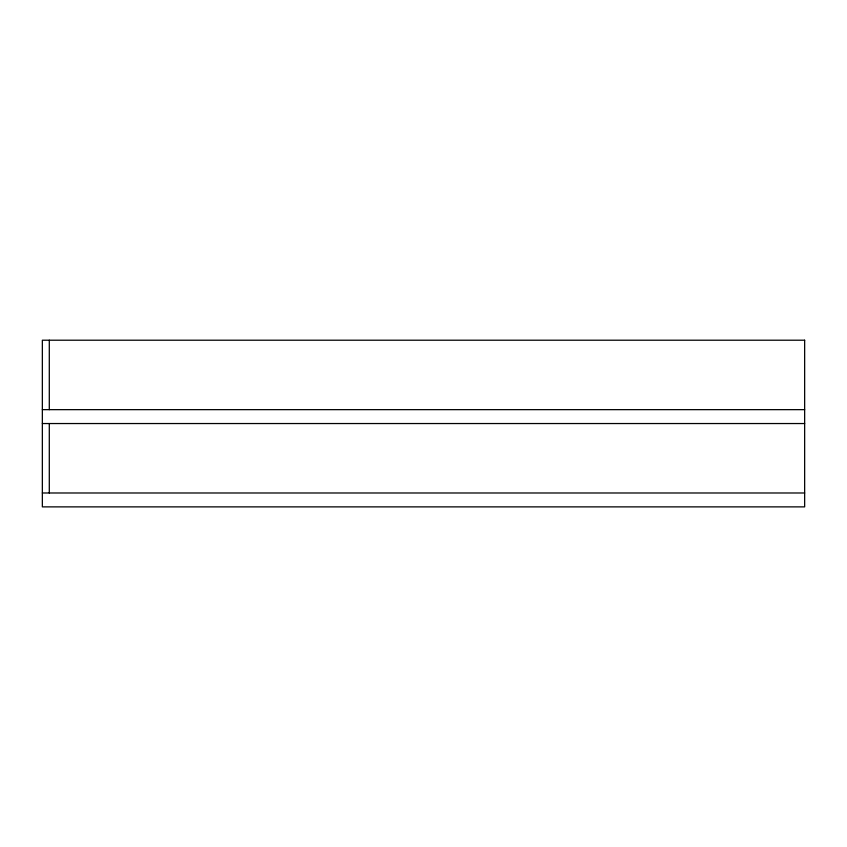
<?xml version="1.0" encoding="UTF-8"?>
<svg xmlns="http://www.w3.org/2000/svg" width="847" height="847" viewBox="0 0 847 847"><rect width="100%" height="100%" fill="white"/><g stroke="black" fill="none" stroke-linecap="round" stroke-linejoin="round"><path stroke-width="1.27" d="M42.35 409.652L804.65 409.652M42.35 423.542L804.65 423.542M42.35 492.986L804.65 492.986M49.295 340.208L49.295 409.652M49.295 423.542L49.295 492.986M804.65 340.208L42.35 340.208L42.35 506.877L804.65 506.877L804.65 340.208"/></g></svg>
